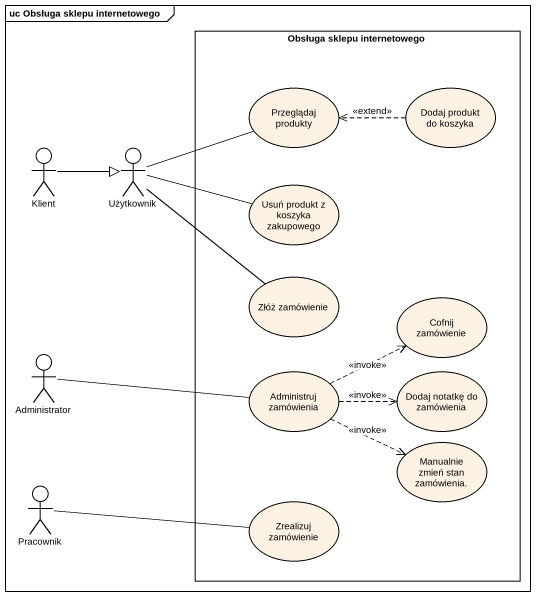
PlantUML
@startuml
mainframe uc Obsługa sklepu internetowego
rectangle "Obsługa sklepu internetowego" as Obsługa_sklepu_internetowego {
  usecase "Przeglądaj produkty" as Przeglądaj_produkty
  usecase "Dodaj produkt do koszyka" as Dodaj_produkt_do_koszyka
  usecase "Usuń produkt z koszyka zakupowego" as Usuń_produkt_z_koszyka
  usecase "Złóż zamówienie" as Złóż_zamówienie
  usecase "Cofnij zamówienie" as Cofnij_zamówienie
  usecase "Administruj zamówienia" as Administruj_zamówienia
  usecase "Dodaj notatkę do zamówienia" as Dodaj_notatkę_do_zamówienia
  usecase "Manualnie zmień stan zamówienia." as Manualnie_zmień_stan
  usecase "Zrealizuj zamówienie" as Zrealizuj_zamówienie
}
actor Klient
actor Użytkownik
actor Administrator
actor Pracownik
Dodaj_produkt_do_koszyka .left.> Przeglądaj_produkty : <<extend>>
Klient -right-|> Użytkownik
Użytkownik -right- Przeglądaj_produkty
Użytkownik -right- Usuń_produkt_z_koszyka
Użytkownik -- Złóż_zamówienie
Administrator -right- Administruj_zamówienia
Administruj_zamówienia .right.> Cofnij_zamówienie : <<invoke>>
Administruj_zamówienia .right.> Dodaj_notatkę_do_zamówienia : <<invoke>>
Administruj_zamówienia .right.> Manualnie_zmień_stan : <<invoke>>
Pracownik -right- Zrealizuj_zamówienie
@enduml
